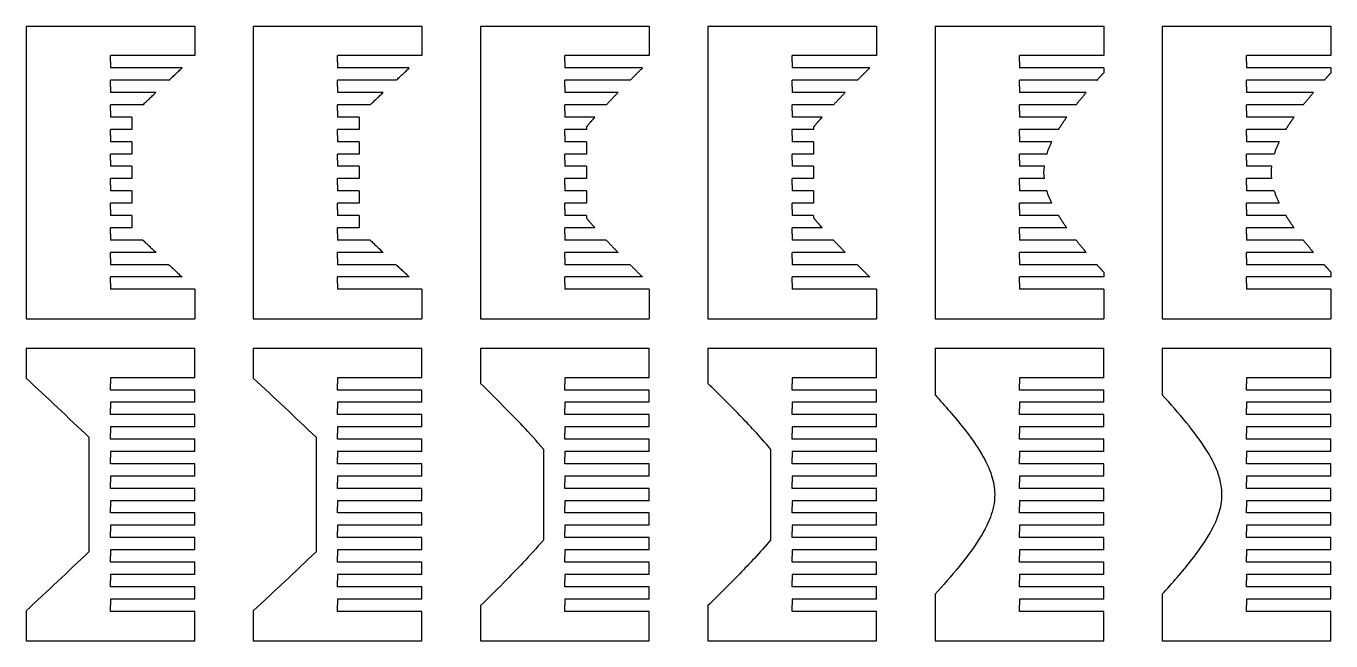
# Model space of a CAD drawing. Header units: millimetres. Extents: x -25 to 565, y 0 to 235.
# Drawn here: x -14.4 to 208.4, y 0 to 105 of the extents above; entities that cross this region are included whole.
import ezdxf

# ---------------------------------------------------------------- set-up
doc = ezdxf.new("R2010")
doc.units = ezdxf.units.MM
doc.layers.add('x_lower_sheets', color=7, linetype='CONTINUOUS')
doc.layers.add('y_lower_sheets', color=7, linetype='CONTINUOUS')

msp = doc.modelspace()

# ---------------------------------------------------------------- linework, layer by layer
at = {"layer": 'x_lower_sheets'}
for points, degree in [([(-14.4, 50), (-14.4, 44.89)], 1), ([(-14.4, 50), (14.4, 50)], 1), ([(14.4, 44.95), (14.4, 50)], 1), ([(24.4, 50), (24.4, 44.89)], 1), ([(24.4, 50), (53.2, 50)], 1), ([(53.2, 44.95), (53.2, 50)], 1), ([(63.2, 50), (63.2, 43.98)], 1), ([(63.2, 50), (92, 50)], 1), ([(92, 44.95), (92, 50)], 1), ([(102, 50), (102, 43.98)], 1), ([(102, 50), (130.8, 50)], 1), ([(130.8, 44.95), (130.8, 50)], 1), ([(140.8, 50), (140.8, 42.02)], 1), ([(140.8, 50), (169.6, 50)], 1), ([(169.6, 44.95), (169.6, 50)], 1), ([(179.6, 50), (179.6, 42.02)], 1), ([(179.6, 50), (208.4, 50)], 1), ([(208.4, 44.95), (208.4, 50)], 1), ([(-3.67, 34.78), (-7.24, 38.17), (-10.82, 41.53), (-14.4, 44.89)], 3), ([(14.4, 44.95), (0, 44.95)], 1), ([(0, 44.95), (0, 43.9)], 1), ([(35.13, 34.78), (31.56, 38.17), (27.98, 41.53), (24.4, 44.89)], 3), ([(53.2, 44.95), (38.8, 44.95)], 1), ([(38.8, 44.95), (38.8, 43.9)], 1), ([(92, 44.95), (77.6, 44.95)], 1), ([(77.6, 44.95), (77.6, 43.9)], 1), ([(130.8, 44.95), (116.4, 44.95)], 1), ([(116.4, 44.95), (116.4, 43.9)], 1), ([(169.6, 44.95), (155.2, 44.95)], 1), ([(155.2, 44.95), (155.2, 43.9)], 1), ([(208.4, 44.95), (194, 44.95)], 1), ([(194, 44.95), (194, 43.9)], 1), ([(0, 42.85), (0, 43.9)], 1), ([(14.4, 42.85), (0, 42.85)], 1), ([(14.4, 40.75), (14.4, 42.85)], 1), ([(38.8, 42.85), (38.8, 43.9)], 1), ([(53.2, 42.85), (38.8, 42.85)], 1), ([(53.2, 40.75), (53.2, 42.85)], 1), ([(77.6, 42.85), (77.6, 43.9)], 1), ([(92, 42.85), (77.6, 42.85)], 1), ([(92, 40.75), (92, 42.85)], 1), ([(116.4, 42.85), (116.4, 43.9)], 1), ([(130.8, 42.85), (116.4, 42.85)], 1), ([(130.8, 40.75), (130.8, 42.85)], 1), ([(155.2, 42.85), (155.2, 43.9)], 1), ([(169.6, 42.85), (155.2, 42.85)], 1), ([(169.6, 40.75), (169.6, 42.85)], 1), ([(194, 42.85), (194, 43.9)], 1), ([(208.4, 42.85), (194, 42.85)], 1), ([(208.4, 40.75), (208.4, 42.85)], 1), ([(14.4, 40.75), (0, 40.75)], 1), ([(0, 40.75), (0, 39.7)], 1), ([(53.2, 40.75), (38.8, 40.75)], 1), ([(38.8, 40.75), (38.8, 39.7)], 1), ([(92, 40.75), (77.6, 40.75)], 1), ([(77.6, 40.75), (77.6, 39.7)], 1), ([(130.8, 40.75), (116.4, 40.75)], 1), ([(116.4, 40.75), (116.4, 39.7)], 1), ([(169.6, 40.75), (155.2, 40.75)], 1), ([(155.2, 40.75), (155.2, 39.7)], 1), ([(208.4, 40.75), (194, 40.75)], 1), ([(194, 40.75), (194, 39.7)], 1), ([(0, 38.65), (0, 39.7)], 1), ([(14.4, 38.65), (0, 38.65)], 1), ([(14.4, 36.55), (14.4, 38.65)], 1), ([(38.8, 38.65), (38.8, 39.7)], 1), ([(53.2, 38.65), (38.8, 38.65)], 1), ([(53.2, 36.55), (53.2, 38.65)], 1), ([(77.6, 38.65), (77.6, 39.7)], 1), ([(92, 38.65), (77.6, 38.65)], 1), ([(92, 36.55), (92, 38.65)], 1), ([(116.4, 38.65), (116.4, 39.7)], 1), ([(130.8, 38.65), (116.4, 38.65)], 1), ([(130.8, 36.55), (130.8, 38.65)], 1), ([(155.2, 38.65), (155.2, 39.7)], 1), ([(169.6, 38.65), (155.2, 38.65)], 1), ([(169.6, 36.55), (169.6, 38.65)], 1), ([(194, 38.65), (194, 39.7)], 1), ([(208.4, 38.65), (194, 38.65)], 1), ([(208.4, 36.55), (208.4, 38.65)], 1), ([(14.4, 36.55), (0, 36.55)], 1), ([(0, 36.55), (0, 35.5)], 1), ([(53.2, 36.55), (38.8, 36.55)], 1), ([(38.8, 36.55), (38.8, 35.5)], 1), ([(92, 36.55), (77.6, 36.55)], 1), ([(77.6, 36.55), (77.6, 35.5)], 1), ([(130.8, 36.55), (116.4, 36.55)], 1), ([(116.4, 36.55), (116.4, 35.5)], 1), ([(169.6, 36.55), (155.2, 36.55)], 1), ([(155.2, 36.55), (155.2, 35.5)], 1), ([(208.4, 36.55), (194, 36.55)], 1), ([(194, 36.55), (194, 35.5)], 1), ([(-3.67, 34.78), (-3.67, 15.22)], 1), ([(0, 34.45), (0, 35.5)], 1), ([(14.4, 34.45), (0, 34.45)], 1), ([(14.4, 32.35), (14.4, 34.45)], 1), ([(35.13, 34.78), (35.13, 15.22)], 1), ([(38.8, 34.45), (38.8, 35.5)], 1), ([(53.2, 34.45), (38.8, 34.45)], 1), ([(53.2, 32.35), (53.2, 34.45)], 1), ([(77.6, 34.45), (77.6, 35.5)], 1), ([(92, 34.45), (77.6, 34.45)], 1), ([(92, 32.35), (92, 34.45)], 1), ([(116.4, 34.45), (116.4, 35.5)], 1), ([(130.8, 34.45), (116.4, 34.45)], 1), ([(130.8, 32.35), (130.8, 34.45)], 1), ([(155.2, 34.45), (155.2, 35.5)], 1), ([(169.6, 34.45), (155.2, 34.45)], 1), ([(169.6, 32.35), (169.6, 34.45)], 1), ([(194, 34.45), (194, 35.5)], 1), ([(208.4, 34.45), (194, 34.45)], 1), ([(208.4, 32.35), (208.4, 34.45)], 1), ([(14.4, 32.35), (0, 32.35)], 1), ([(0, 32.35), (0, 31.3)], 1), ([(0, 30.25), (0, 31.3)], 1), ([(53.2, 32.35), (38.8, 32.35)], 1), ([(38.8, 32.35), (38.8, 31.3)], 1), ([(38.8, 30.25), (38.8, 31.3)], 1), ([(73.93, 32.77), (73.93, 17.23)], 1), ([(92, 32.35), (77.6, 32.35)], 1), ([(77.6, 32.35), (77.6, 31.3)], 1), ([(77.6, 30.25), (77.6, 31.3)], 1), ([(112.73, 32.77), (112.73, 17.23)], 1), ([(130.8, 32.35), (116.4, 32.35)], 1), ([(116.4, 32.35), (116.4, 31.3)], 1), ([(116.4, 30.25), (116.4, 31.3)], 1), ([(169.6, 32.35), (155.2, 32.35)], 1), ([(155.2, 32.35), (155.2, 31.3)], 1), ([(155.2, 30.25), (155.2, 31.3)], 1), ([(208.4, 32.35), (194, 32.35)], 1), ([(194, 32.35), (194, 31.3)], 1), ([(194, 30.25), (194, 31.3)], 1), ([(14.4, 30.25), (0, 30.25)], 1), ([(14.4, 28.15), (14.4, 30.25)], 1), ([(53.2, 30.25), (38.8, 30.25)], 1), ([(53.2, 28.15), (53.2, 30.25)], 1), ([(92, 30.25), (77.6, 30.25)], 1), ([(92, 28.15), (92, 30.25)], 1), ([(130.8, 30.25), (116.4, 30.25)], 1), ([(130.8, 28.15), (130.8, 30.25)], 1), ([(169.6, 30.25), (155.2, 30.25)], 1), ([(169.6, 28.15), (169.6, 30.25)], 1), ([(208.4, 30.25), (194, 30.25)], 1), ([(208.4, 28.15), (208.4, 30.25)], 1), ([(14.4, 28.15), (0, 28.15)], 1), ([(0, 28.15), (0, 27.1)], 1), ([(0, 26.05), (0, 27.1)], 1), ([(53.2, 28.15), (38.8, 28.15)], 1), ([(38.8, 28.15), (38.8, 27.1)], 1), ([(38.8, 26.05), (38.8, 27.1)], 1), ([(92, 28.15), (77.6, 28.15)], 1), ([(77.6, 28.15), (77.6, 27.1)], 1), ([(77.6, 26.05), (77.6, 27.1)], 1), ([(130.8, 28.15), (116.4, 28.15)], 1), ([(116.4, 28.15), (116.4, 27.1)], 1), ([(116.4, 26.05), (116.4, 27.1)], 1), ([(169.6, 28.15), (155.2, 28.15)], 1), ([(155.2, 28.15), (155.2, 27.1)], 1), ([(155.2, 26.05), (155.2, 27.1)], 1), ([(208.4, 28.15), (194, 28.15)], 1), ([(194, 28.15), (194, 27.1)], 1), ([(194, 26.05), (194, 27.1)], 1), ([(14.4, 26.05), (0, 26.05)], 1), ([(14.4, 23.95), (14.4, 26.05)], 1), ([(53.2, 26.05), (38.8, 26.05)], 1), ([(53.2, 23.95), (53.2, 26.05)], 1), ([(92, 26.05), (77.6, 26.05)], 1), ([(92, 23.95), (92, 26.05)], 1), ([(130.8, 26.05), (116.4, 26.05)], 1), ([(130.8, 23.95), (130.8, 26.05)], 1), ([(169.6, 26.05), (155.2, 26.05)], 1), ([(169.6, 23.95), (169.6, 26.05)], 1), ([(208.4, 26.05), (194, 26.05)], 1), ([(208.4, 23.95), (208.4, 26.05)], 1), ([(14.4, 23.95), (0, 23.95)], 1), ([(0, 23.95), (0, 22.9)], 1), ([(0, 21.85), (0, 22.9)], 1), ([(53.2, 23.95), (38.8, 23.95)], 1), ([(38.8, 23.95), (38.8, 22.9)], 1), ([(38.8, 21.85), (38.8, 22.9)], 1), ([(92, 23.95), (77.6, 23.95)], 1), ([(77.6, 23.95), (77.6, 22.9)], 1), ([(77.6, 21.85), (77.6, 22.9)], 1), ([(130.8, 23.95), (116.4, 23.95)], 1), ([(116.4, 23.95), (116.4, 22.9)], 1), ([(116.4, 21.85), (116.4, 22.9)], 1), ([(169.6, 23.95), (155.2, 23.95)], 1), ([(155.2, 23.95), (155.2, 22.9)], 1), ([(155.2, 21.85), (155.2, 22.9)], 1), ([(208.4, 23.95), (194, 23.95)], 1), ([(194, 23.95), (194, 22.9)], 1), ([(194, 21.85), (194, 22.9)], 1), ([(14.4, 21.85), (0, 21.85)], 1), ([(14.4, 19.75), (14.4, 21.85)], 1), ([(53.2, 21.85), (38.8, 21.85)], 1), ([(53.2, 19.75), (53.2, 21.85)], 1), ([(92, 21.85), (77.6, 21.85)], 1), ([(92, 19.75), (92, 21.85)], 1), ([(130.8, 21.85), (116.4, 21.85)], 1), ([(130.8, 19.75), (130.8, 21.85)], 1), ([(169.6, 21.85), (155.2, 21.85)], 1), ([(169.6, 19.75), (169.6, 21.85)], 1), ([(208.4, 21.85), (194, 21.85)], 1), ([(208.4, 19.75), (208.4, 21.85)], 1), ([(14.4, 19.75), (0, 19.75)], 1), ([(0, 19.75), (0, 18.7)], 1), ([(0, 17.65), (0, 18.7)], 1), ([(53.2, 19.75), (38.8, 19.75)], 1), ([(38.8, 19.75), (38.8, 18.7)], 1), ([(38.8, 17.65), (38.8, 18.7)], 1), ([(92, 19.75), (77.6, 19.75)], 1), ([(77.6, 19.75), (77.6, 18.7)], 1), ([(77.6, 17.65), (77.6, 18.7)], 1), ([(130.8, 19.75), (116.4, 19.75)], 1), ([(116.4, 19.75), (116.4, 18.7)], 1), ([(116.4, 17.65), (116.4, 18.7)], 1), ([(169.6, 19.75), (155.2, 19.75)], 1), ([(155.2, 19.75), (155.2, 18.7)], 1), ([(155.2, 17.65), (155.2, 18.7)], 1), ([(208.4, 19.75), (194, 19.75)], 1), ([(194, 19.75), (194, 18.7)], 1), ([(194, 17.65), (194, 18.7)], 1), ([(14.4, 17.65), (0, 17.65)], 1), ([(14.4, 15.55), (14.4, 17.65)], 1), ([(53.2, 17.65), (38.8, 17.65)], 1), ([(53.2, 15.55), (53.2, 17.65)], 1), ([(92, 17.65), (77.6, 17.65)], 1), ([(92, 15.55), (92, 17.65)], 1), ([(130.8, 17.65), (116.4, 17.65)], 1), ([(130.8, 15.55), (130.8, 17.65)], 1), ([(169.6, 17.65), (155.2, 17.65)], 1), ([(169.6, 15.55), (169.6, 17.65)], 1), ([(208.4, 17.65), (194, 17.65)], 1), ([(208.4, 15.55), (208.4, 17.65)], 1), ([(-3.67, 15.22), (-7.24, 11.83), (-10.82, 8.47), (-14.4, 5.11)], 3), ([(14.4, 15.55), (0, 15.55)], 1), ([(0, 15.55), (0, 14.5)], 1), ([(0, 13.45), (0, 14.5)], 1), ([(14.4, 13.45), (0, 13.45)], 1), ([(14.4, 11.35), (14.4, 13.45)], 1), ([(35.13, 15.22), (31.56, 11.83), (27.98, 8.47), (24.4, 5.11)], 3), ([(53.2, 15.55), (38.8, 15.55)], 1), ([(38.8, 15.55), (38.8, 14.5)], 1), ([(38.8, 13.45), (38.8, 14.5)], 1), ([(53.2, 13.45), (38.8, 13.45)], 1), ([(53.2, 11.35), (53.2, 13.45)], 1), ([(92, 15.55), (77.6, 15.55)], 1), ([(77.6, 15.55), (77.6, 14.5)], 1), ([(77.6, 13.45), (77.6, 14.5)], 1), ([(92, 13.45), (77.6, 13.45)], 1), ([(92, 11.35), (92, 13.45)], 1), ([(130.8, 15.55), (116.4, 15.55)], 1), ([(116.4, 15.55), (116.4, 14.5)], 1), ([(116.4, 13.45), (116.4, 14.5)], 1), ([(130.8, 13.45), (116.4, 13.45)], 1), ([(130.8, 11.35), (130.8, 13.45)], 1), ([(169.6, 15.55), (155.2, 15.55)], 1), ([(155.2, 15.55), (155.2, 14.5)], 1), ([(155.2, 13.45), (155.2, 14.5)], 1), ([(169.6, 13.45), (155.2, 13.45)], 1), ([(169.6, 11.35), (169.6, 13.45)], 1), ([(208.4, 15.55), (194, 15.55)], 1), ([(194, 15.55), (194, 14.5)], 1), ([(194, 13.45), (194, 14.5)], 1), ([(208.4, 13.45), (194, 13.45)], 1), ([(208.4, 11.35), (208.4, 13.45)], 1), ([(14.4, 11.35), (0, 11.35)], 1), ([(0, 11.35), (0, 10.3)], 1), ([(53.2, 11.35), (38.8, 11.35)], 1), ([(38.8, 11.35), (38.8, 10.3)], 1), ([(92, 11.35), (77.6, 11.35)], 1), ([(77.6, 11.35), (77.6, 10.3)], 1), ([(130.8, 11.35), (116.4, 11.35)], 1), ([(116.4, 11.35), (116.4, 10.3)], 1), ([(169.6, 11.35), (155.2, 11.35)], 1), ([(155.2, 11.35), (155.2, 10.3)], 1), ([(208.4, 11.35), (194, 11.35)], 1), ([(194, 11.35), (194, 10.3)], 1), ([(0, 9.25), (0, 10.3)], 1), ([(14.4, 9.25), (0, 9.25)], 1), ([(14.4, 7.15), (14.4, 9.25)], 1), ([(38.8, 9.25), (38.8, 10.3)], 1), ([(53.2, 9.25), (38.8, 9.25)], 1), ([(53.2, 7.15), (53.2, 9.25)], 1), ([(77.6, 9.25), (77.6, 10.3)], 1), ([(92, 9.25), (77.6, 9.25)], 1), ([(92, 7.15), (92, 9.25)], 1), ([(116.4, 9.25), (116.4, 10.3)], 1), ([(130.8, 9.25), (116.4, 9.25)], 1), ([(130.8, 7.15), (130.8, 9.25)], 1), ([(155.2, 9.25), (155.2, 10.3)], 1), ([(169.6, 9.25), (155.2, 9.25)], 1), ([(169.6, 7.15), (169.6, 9.25)], 1), ([(194, 9.25), (194, 10.3)], 1), ([(208.4, 9.25), (194, 9.25)], 1), ([(208.4, 7.15), (208.4, 9.25)], 1), ([(14.4, 7.15), (0, 7.15)], 1), ([(0, 7.15), (0, 6.1)], 1), ([(53.2, 7.15), (38.8, 7.15)], 1), ([(38.8, 7.15), (38.8, 6.1)], 1), ([(92, 7.15), (77.6, 7.15)], 1), ([(77.6, 7.15), (77.6, 6.1)], 1), ([(130.8, 7.15), (116.4, 7.15)], 1), ([(116.4, 7.15), (116.4, 6.1)], 1), ([(140.8, 7.98), (140.8, 0)], 1), ([(169.6, 7.15), (155.2, 7.15)], 1), ([(155.2, 7.15), (155.2, 6.1)], 1), ([(179.6, 7.98), (179.6, 0)], 1), ([(208.4, 7.15), (194, 7.15)], 1), ([(194, 7.15), (194, 6.1)], 1), ([(-14.4, 5.11), (-14.4, 0)], 1), ([(0, 5.05), (0, 6.1)], 1), ([(14.4, 5.05), (0, 5.05)], 1), ([(14.4, 0), (14.4, 5.05)], 1), ([(24.4, 5.11), (24.4, 0)], 1), ([(38.8, 5.05), (38.8, 6.1)], 1), ([(53.2, 5.05), (38.8, 5.05)], 1), ([(53.2, 0), (53.2, 5.05)], 1), ([(63.2, 6.02), (63.2, 0)], 1), ([(77.6, 5.05), (77.6, 6.1)], 1), ([(92, 5.05), (77.6, 5.05)], 1), ([(92, 0), (92, 5.05)], 1), ([(102, 6.02), (102, 0)], 1), ([(116.4, 5.05), (116.4, 6.1)], 1), ([(130.8, 5.05), (116.4, 5.05)], 1), ([(130.8, 0), (130.8, 5.05)], 1), ([(155.2, 5.05), (155.2, 6.1)], 1), ([(169.6, 5.05), (155.2, 5.05)], 1), ([(169.6, 0), (169.6, 5.05)], 1), ([(194, 5.05), (194, 6.1)], 1), ([(208.4, 5.05), (194, 5.05)], 1), ([(208.4, 0), (208.4, 5.05)], 1), ([(-14.4, 0), (14.4, 0)], 1), ([(24.4, 0), (53.2, 0)], 1), ([(63.2, 0), (92, 0)], 1), ([(102, 0), (130.8, 0)], 1), ([(140.8, 0), (169.6, 0)], 1), ([(179.6, 0), (208.4, 0)], 1)]:
    msp.add_open_spline(points, degree=degree, dxfattribs=at)
for points, knots in [([(73.93, 32.77), (72.78, 34.14), (71.6, 35.43), (70.41, 36.69), (69.51, 37.64), (68.61, 38.57), (67.7, 39.49), (66.21, 41.01), (64.71, 42.5), (63.2, 43.98)], [0, 0, 0, 0, 0.334197, 0.334197, 0.334197, 0.585446, 0.585446, 0.585446, 1, 1, 1, 1]), ([(112.73, 32.77), (111.82, 33.85), (110.89, 34.89), (109.95, 35.9), (109.12, 36.79), (108.29, 37.66), (107.45, 38.52), (105.64, 40.38), (103.83, 42.19), (102, 43.98)], [0, 0, 0, 0, 0.264838, 0.264838, 0.264838, 0.498043, 0.498043, 0.498043, 1, 1, 1, 1]), ([(140.8, 42.02), (142.49, 40.16), (144.17, 38.25), (145.79, 36.2), (146.84, 34.84), (147.88, 33.43), (148.81, 31.84), (149.45, 30.75), (150.05, 29.57), (150.47, 28.21), (150.79, 27.22), (150.99, 26.12), (150.99, 25)], [0, 0, 0, 0, 0.410661, 0.410661, 0.410661, 0.680197, 0.680197, 0.680197, 0.864949, 0.864949, 0.864949, 1, 1, 1, 1]), ([(179.6, 7.98), (181.3, 9.84), (182.98, 11.75), (184.6, 13.82), (185.65, 15.17), (186.69, 16.59), (187.62, 18.18), (188.25, 19.27), (188.85, 20.44), (189.27, 21.79), (189.59, 22.79), (189.8, 23.9), (189.79, 25.04), (189.79, 25.54), (189.75, 26.03), (189.67, 26.51), (189.55, 27.33), (189.33, 28.09), (189.07, 28.81), (188.54, 30.24), (187.85, 31.49), (187.12, 32.65), (186.06, 34.32), (184.91, 35.81), (183.74, 37.26), (182.39, 38.91), (181, 40.49), (179.6, 42.02)], [0, 0, 0, 0, 0.205825, 0.205825, 0.205825, 0.340684, 0.340684, 0.340684, 0.432536, 0.432536, 0.432536, 0.500757, 0.500757, 0.500757, 0.530715, 0.530715, 0.530715, 0.58125, 0.58125, 0.58125, 0.683096, 0.683096, 0.683096, 0.830295, 0.830295, 0.830295, 1, 1, 1, 1]), ([(150.99, 25), (150.99, 24.32), (150.92, 23.64), (150.79, 22.99), (150.66, 22.35), (150.47, 21.73), (150.26, 21.15), (149.72, 19.72), (149.02, 18.47), (148.29, 17.31), (147.23, 15.64), (146.08, 14.14), (144.91, 12.7), (143.56, 11.06), (142.19, 9.5), (140.8, 7.98)], [0, 0, 0, 0, 0.082231, 0.082231, 0.082231, 0.164463, 0.164463, 0.164463, 0.368632, 0.368632, 0.368632, 0.663658, 0.663658, 0.663658, 1, 1, 1, 1]), ([(73.93, 17.23), (72.78, 15.86), (71.6, 14.57), (70.41, 13.31), (69.51, 12.36), (68.61, 11.43), (67.7, 10.51), (66.21, 8.99), (64.71, 7.5), (63.2, 6.02)], [0, 0, 0, 0, 0.334197, 0.334197, 0.334197, 0.585446, 0.585446, 0.585446, 1, 1, 1, 1]), ([(112.73, 17.23), (111.82, 16.15), (110.89, 15.11), (109.95, 14.1), (109.12, 13.21), (108.29, 12.34), (107.45, 11.48), (105.64, 9.62), (103.83, 7.81), (102, 6.02)], [0, 0, 0, 0, 0.264838, 0.264838, 0.264838, 0.498043, 0.498043, 0.498043, 1, 1, 1, 1])]:
    msp.add_open_spline(points, degree=3, knots=knots, dxfattribs=at)
at = {"layer": 'y_lower_sheets'}
for points, degree in [([(-14.4, 105), (14.4, 105)], 1), ([(-14.4, 105), (-14.4, 55)], 1), ([(14.4, 105), (14.4, 99.95)], 1), ([(24.4, 105), (53.2, 105)], 1), ([(24.4, 105), (24.4, 55)], 1), ([(53.2, 105), (53.2, 99.95)], 1), ([(63.2, 105), (92, 105)], 1), ([(63.2, 105), (63.2, 55)], 1), ([(92, 105), (92, 99.95)], 1), ([(102, 105), (130.8, 105)], 1), ([(102, 105), (102, 55)], 1), ([(130.8, 105), (130.8, 99.95)], 1), ([(140.8, 105), (169.6, 105)], 1), ([(140.8, 105), (140.8, 55)], 1), ([(169.6, 105), (169.6, 99.95)], 1), ([(179.6, 105), (208.4, 105)], 1), ([(179.6, 105), (179.6, 55)], 1), ([(208.4, 105), (208.4, 99.95)], 1), ([(14.4, 99.95), (0, 99.95)], 1), ([(0, 98.9), (0, 99.95)], 1), ([(0, 98.9), (0, 97.85)], 1), ([(53.2, 99.95), (38.8, 99.95)], 1), ([(38.8, 98.9), (38.8, 99.95)], 1), ([(38.8, 98.9), (38.8, 97.85)], 1), ([(92, 99.95), (77.6, 99.95)], 1), ([(77.6, 98.9), (77.6, 99.95)], 1), ([(77.6, 98.9), (77.6, 97.85)], 1), ([(130.8, 99.95), (116.4, 99.95)], 1), ([(116.4, 98.9), (116.4, 99.95)], 1), ([(116.4, 98.9), (116.4, 97.85)], 1), ([(169.6, 99.95), (155.2, 99.95)], 1), ([(155.2, 98.9), (155.2, 99.95)], 1), ([(155.2, 98.9), (155.2, 97.85)], 1), ([(208.4, 99.95), (194, 99.95)], 1), ([(194, 98.9), (194, 99.95)], 1), ([(194, 98.9), (194, 97.85)], 1), ([(12.23, 97.85), (0, 97.85)], 1), ([(9.99, 95.75), (12.23, 97.85)], 1), ([(51.03, 97.85), (38.8, 97.85)], 1), ([(48.79, 95.75), (51.03, 97.85)], 1), ([(90.85, 97.85), (77.6, 97.85)], 1), ([(88.74, 95.75), (89.8, 96.81), (90.85, 97.85)], 2), ([(129.65, 97.85), (116.4, 97.85)], 1), ([(127.54, 95.75), (128.6, 96.81), (129.65, 97.85)], 2), ([(169.6, 97.85), (155.2, 97.85)], 1), ([(168.45, 95.75), (169.02, 96.39), (169.6, 97.02)], 2), ([(169.6, 97.85), (169.6, 97.02)], 1), ([(208.4, 97.85), (194, 97.85)], 1), ([(208.4, 97.02), (207.82, 96.39), (207.25, 95.75)], 2), ([(208.4, 97.85), (208.4, 97.02)], 1), ([(9.99, 95.75), (0, 95.75)], 1), ([(0, 94.7), (0, 95.75)], 1), ([(0, 94.7), (0, 93.65)], 1), ([(7.76, 93.65), (0, 93.65)], 1), ([(5.54, 91.55), (7.76, 93.65)], 1), ([(48.79, 95.75), (38.8, 95.75)], 1), ([(38.8, 94.7), (38.8, 95.75)], 1), ([(38.8, 94.7), (38.8, 93.65)], 1), ([(46.56, 93.65), (38.8, 93.65)], 1), ([(44.34, 91.55), (46.56, 93.65)], 1), ([(88.74, 95.75), (77.6, 95.75)], 1), ([(77.6, 94.7), (77.6, 95.75)], 1), ([(77.6, 94.7), (77.6, 93.65)], 1), ([(86.67, 93.65), (77.6, 93.65)], 1), ([(84.66, 91.55), (85.66, 92.61), (86.67, 93.65)], 2), ([(127.54, 95.75), (116.4, 95.75)], 1), ([(116.4, 94.7), (116.4, 95.75)], 1), ([(116.4, 94.7), (116.4, 93.65)], 1), ([(125.47, 93.65), (116.4, 93.65)], 1), ([(123.46, 91.55), (124.46, 92.61), (125.47, 93.65)], 2), ([(168.45, 95.75), (155.2, 95.75)], 1), ([(155.2, 94.7), (155.2, 95.75)], 1), ([(155.2, 94.7), (155.2, 93.65)], 1), ([(166.62, 93.65), (155.2, 93.65)], 1), ([(164.89, 91.55), (165.75, 92.62), (166.62, 93.65)], 2), ([(207.25, 95.75), (194, 95.75)], 1), ([(194, 94.7), (194, 95.75)], 1), ([(194, 94.7), (194, 93.65)], 1), ([(205.42, 93.65), (194, 93.65)], 1), ([(205.42, 93.65), (204.55, 92.62), (203.69, 91.55)], 2), ([(5.54, 91.55), (0, 91.55)], 1), ([(0, 90.5), (0, 91.55)], 1), ([(44.34, 91.55), (38.8, 91.55)], 1), ([(38.8, 90.5), (38.8, 91.55)], 1), ([(84.66, 91.55), (77.6, 91.55)], 1), ([(77.6, 90.5), (77.6, 91.55)], 1), ([(123.46, 91.55), (116.4, 91.55)], 1), ([(116.4, 90.5), (116.4, 91.55)], 1), ([(164.89, 91.55), (155.2, 91.55)], 1), ([(155.2, 90.5), (155.2, 91.55)], 1), ([(203.69, 91.55), (194, 91.55)], 1), ([(194, 90.5), (194, 91.55)], 1), ([(0, 90.5), (0, 89.45)], 1), ([(3.67, 89.45), (0, 89.45)], 1), ([(3.67, 89.45), (3.67, 87.35)], 1), ([(38.8, 90.5), (38.8, 89.45)], 1), ([(42.47, 89.45), (38.8, 89.45)], 1), ([(42.47, 89.45), (42.47, 87.35)], 1), ([(77.6, 90.5), (77.6, 89.45)], 1), ([(82.73, 89.45), (77.6, 89.45)], 1), ([(81.27, 87.77), (81.99, 88.63), (82.73, 89.45)], 2), ([(116.4, 90.5), (116.4, 89.45)], 1), ([(121.53, 89.45), (116.4, 89.45)], 1), ([(120.07, 87.77), (120.79, 88.63), (121.53, 89.45)], 2), ([(155.2, 90.5), (155.2, 89.45)], 1), ([(163.3, 89.45), (155.2, 89.45)], 1), ([(161.9, 87.35), (162.57, 88.44), (163.3, 89.45)], 2), ([(194, 90.5), (194, 89.45)], 1), ([(202.1, 89.45), (194, 89.45)], 1), ([(202.1, 89.45), (201.37, 88.44), (200.7, 87.35)], 2), ([(3.67, 87.35), (0, 87.35)], 1), ([(0, 86.3), (0, 87.35)], 1), ([(42.47, 87.35), (38.8, 87.35)], 1), ([(38.8, 86.3), (38.8, 87.35)], 1), ([(81.27, 87.35), (77.6, 87.35)], 1), ([(77.6, 86.3), (77.6, 87.35)], 1), ([(81.27, 87.77), (81.27, 87.35)], 1), ([(120.07, 87.35), (116.4, 87.35)], 1), ([(116.4, 86.3), (116.4, 87.35)], 1), ([(120.07, 87.77), (120.07, 87.35)], 1), ([(161.9, 87.35), (155.2, 87.35)], 1), ([(155.2, 86.3), (155.2, 87.35)], 1), ([(200.7, 87.35), (194, 87.35)], 1), ([(194, 86.3), (194, 87.35)], 1), ([(0, 86.3), (0, 85.25)], 1), ([(3.67, 85.25), (0, 85.25)], 1), ([(3.67, 85.25), (3.67, 83.15)], 1), ([(38.8, 86.3), (38.8, 85.25)], 1), ([(42.47, 85.25), (38.8, 85.25)], 1), ([(42.47, 85.25), (42.47, 83.15)], 1), ([(77.6, 86.3), (77.6, 85.25)], 1), ([(81.27, 85.25), (77.6, 85.25)], 1), ([(81.27, 85.25), (81.27, 83.15)], 1), ([(116.4, 86.3), (116.4, 85.25)], 1), ([(120.07, 85.25), (116.4, 85.25)], 1), ([(120.07, 85.25), (120.07, 83.15)], 1), ([(155.2, 86.3), (155.2, 85.25)], 1), ([(160.74, 85.25), (155.2, 85.25)], 1), ([(159.91, 83.15), (160.14, 83.9), (160.43, 84.59), (160.74, 85.25)], 3), ([(194, 86.3), (194, 85.25)], 1), ([(199.54, 85.25), (194, 85.25)], 1), ([(199.54, 85.25), (199.23, 84.59), (198.94, 83.9), (198.71, 83.15)], 3), ([(3.67, 83.15), (0, 83.15)], 1), ([(0, 82.1), (0, 83.15)], 1), ([(42.47, 83.15), (38.8, 83.15)], 1), ([(38.8, 82.1), (38.8, 83.15)], 1), ([(81.27, 83.15), (77.6, 83.15)], 1), ([(77.6, 82.1), (77.6, 83.15)], 1), ([(120.07, 83.15), (116.4, 83.15)], 1), ([(116.4, 82.1), (116.4, 83.15)], 1), ([(159.91, 83.15), (155.2, 83.15)], 1), ([(155.2, 82.1), (155.2, 83.15)], 1), ([(198.71, 83.15), (194, 83.15)], 1), ([(194, 82.1), (194, 83.15)], 1), ([(0, 82.1), (0, 81.05)], 1), ([(3.67, 81.05), (0, 81.05)], 1), ([(3.67, 81.05), (3.67, 78.95)], 1), ([(38.8, 82.1), (38.8, 81.05)], 1), ([(42.47, 81.05), (38.8, 81.05)], 1), ([(42.47, 81.05), (42.47, 78.95)], 1), ([(77.6, 82.1), (77.6, 81.05)], 1), ([(81.27, 81.05), (77.6, 81.05)], 1), ([(81.27, 81.05), (81.27, 78.95)], 1), ([(116.4, 82.1), (116.4, 81.05)], 1), ([(120.07, 81.05), (116.4, 81.05)], 1), ([(120.07, 81.05), (120.07, 78.95)], 1), ([(155.2, 82.1), (155.2, 81.05)], 1), ([(159.47, 81.05), (155.2, 81.05)], 1), ([(159.47, 78.95), (159.39, 79.64), (159.39, 80.36), (159.47, 81.05)], 3), ([(194, 82.1), (194, 81.05)], 1), ([(198.27, 81.05), (194, 81.05)], 1), ([(198.27, 81.05), (198.19, 80.36), (198.19, 79.64), (198.27, 78.95)], 3), ([(3.67, 78.95), (0, 78.95)], 1), ([(0, 77.9), (0, 78.95)], 1), ([(42.47, 78.95), (38.8, 78.95)], 1), ([(38.8, 77.9), (38.8, 78.95)], 1), ([(81.27, 78.95), (77.6, 78.95)], 1), ([(77.6, 77.9), (77.6, 78.95)], 1), ([(120.07, 78.95), (116.4, 78.95)], 1), ([(116.4, 77.9), (116.4, 78.95)], 1), ([(159.47, 78.95), (155.2, 78.95)], 1), ([(155.2, 77.9), (155.2, 78.95)], 1), ([(198.27, 78.95), (194, 78.95)], 1), ([(194, 77.9), (194, 78.95)], 1), ([(0, 77.9), (0, 76.85)], 1), ([(3.67, 76.85), (0, 76.85)], 1), ([(3.67, 76.85), (3.67, 74.75)], 1), ([(38.8, 77.9), (38.8, 76.85)], 1), ([(42.47, 76.85), (38.8, 76.85)], 1), ([(42.47, 76.85), (42.47, 74.75)], 1), ([(77.6, 77.9), (77.6, 76.85)], 1), ([(81.27, 76.85), (77.6, 76.85)], 1), ([(81.27, 76.85), (81.27, 74.75)], 1), ([(116.4, 77.9), (116.4, 76.85)], 1), ([(120.07, 76.85), (116.4, 76.85)], 1), ([(120.07, 76.85), (120.07, 74.75)], 1), ([(155.2, 77.9), (155.2, 76.85)], 1), ([(159.91, 76.85), (155.2, 76.85)], 1), ([(160.74, 74.75), (160.43, 75.41), (160.14, 76.1), (159.91, 76.85)], 3), ([(194, 77.9), (194, 76.85)], 1), ([(198.71, 76.85), (194, 76.85)], 1), ([(198.71, 76.85), (198.94, 76.1), (199.23, 75.41), (199.54, 74.75)], 3), ([(3.67, 74.75), (0, 74.75)], 1), ([(0, 73.7), (0, 74.75)], 1), ([(0, 73.7), (0, 72.65)], 1), ([(42.47, 74.75), (38.8, 74.75)], 1), ([(38.8, 73.7), (38.8, 74.75)], 1), ([(38.8, 73.7), (38.8, 72.65)], 1), ([(81.27, 74.75), (77.6, 74.75)], 1), ([(77.6, 73.7), (77.6, 74.75)], 1), ([(77.6, 73.7), (77.6, 72.65)], 1), ([(120.07, 74.75), (116.4, 74.75)], 1), ([(116.4, 73.7), (116.4, 74.75)], 1), ([(116.4, 73.7), (116.4, 72.65)], 1), ([(160.74, 74.75), (155.2, 74.75)], 1), ([(155.2, 73.7), (155.2, 74.75)], 1), ([(155.2, 73.7), (155.2, 72.65)], 1), ([(199.54, 74.75), (194, 74.75)], 1), ([(194, 73.7), (194, 74.75)], 1), ([(194, 73.7), (194, 72.65)], 1), ([(3.67, 72.65), (0, 72.65)], 1), ([(3.67, 72.65), (3.67, 70.55)], 1), ([(42.47, 72.65), (38.8, 72.65)], 1), ([(42.47, 72.65), (42.47, 70.55)], 1), ([(81.27, 72.65), (77.6, 72.65)], 1), ([(81.27, 72.65), (81.27, 72.23)], 1), ([(81.27, 72.23), (81.99, 71.37), (82.73, 70.55)], 2), ([(120.07, 72.65), (116.4, 72.65)], 1), ([(120.07, 72.65), (120.07, 72.23)], 1), ([(120.07, 72.23), (120.79, 71.37), (121.53, 70.55)], 2), ([(161.9, 72.65), (155.2, 72.65)], 1), ([(163.3, 70.55), (162.57, 71.56), (161.9, 72.65)], 2), ([(200.7, 72.65), (194, 72.65)], 1), ([(200.7, 72.65), (201.37, 71.56), (202.1, 70.55)], 2), ([(3.67, 70.55), (0, 70.55)], 1), ([(0, 69.5), (0, 70.55)], 1), ([(0, 69.5), (0, 68.45)], 1), ([(42.47, 70.55), (38.8, 70.55)], 1), ([(38.8, 69.5), (38.8, 70.55)], 1), ([(38.8, 69.5), (38.8, 68.45)], 1), ([(82.73, 70.55), (77.6, 70.55)], 1), ([(77.6, 69.5), (77.6, 70.55)], 1), ([(77.6, 69.5), (77.6, 68.45)], 1), ([(121.53, 70.55), (116.4, 70.55)], 1), ([(116.4, 69.5), (116.4, 70.55)], 1), ([(116.4, 69.5), (116.4, 68.45)], 1), ([(163.3, 70.55), (155.2, 70.55)], 1), ([(155.2, 69.5), (155.2, 70.55)], 1), ([(155.2, 69.5), (155.2, 68.45)], 1), ([(202.1, 70.55), (194, 70.55)], 1), ([(194, 69.5), (194, 70.55)], 1), ([(194, 69.5), (194, 68.45)], 1), ([(5.54, 68.45), (0, 68.45)], 1), ([(5.54, 68.45), (7.76, 66.35)], 1), ([(44.34, 68.45), (38.8, 68.45)], 1), ([(44.34, 68.45), (46.56, 66.35)], 1), ([(84.66, 68.45), (77.6, 68.45)], 1), ([(84.66, 68.45), (85.66, 67.39), (86.67, 66.35)], 2), ([(123.46, 68.45), (116.4, 68.45)], 1), ([(123.46, 68.45), (124.46, 67.39), (125.47, 66.35)], 2), ([(164.89, 68.45), (155.2, 68.45)], 1), ([(166.62, 66.35), (165.75, 67.38), (164.89, 68.45)], 2), ([(203.69, 68.45), (194, 68.45)], 1), ([(203.69, 68.45), (204.55, 67.38), (205.42, 66.35)], 2), ([(7.76, 66.35), (0, 66.35)], 1), ([(0, 65.3), (0, 66.35)], 1), ([(0, 65.3), (0, 64.25)], 1), ([(46.56, 66.35), (38.8, 66.35)], 1), ([(38.8, 65.3), (38.8, 66.35)], 1), ([(38.8, 65.3), (38.8, 64.25)], 1), ([(86.67, 66.35), (77.6, 66.35)], 1), ([(77.6, 65.3), (77.6, 66.35)], 1), ([(77.6, 65.3), (77.6, 64.25)], 1), ([(125.47, 66.35), (116.4, 66.35)], 1), ([(116.4, 65.3), (116.4, 66.35)], 1), ([(116.4, 65.3), (116.4, 64.25)], 1), ([(166.62, 66.35), (155.2, 66.35)], 1), ([(155.2, 65.3), (155.2, 66.35)], 1), ([(155.2, 65.3), (155.2, 64.25)], 1), ([(205.42, 66.35), (194, 66.35)], 1), ([(194, 65.3), (194, 66.35)], 1), ([(194, 65.3), (194, 64.25)], 1), ([(9.99, 64.25), (0, 64.25)], 1), ([(9.99, 64.25), (12.23, 62.15)], 1), ([(48.79, 64.25), (38.8, 64.25)], 1), ([(48.79, 64.25), (51.03, 62.15)], 1), ([(88.74, 64.25), (77.6, 64.25)], 1), ([(88.74, 64.25), (89.8, 63.19), (90.85, 62.15)], 2), ([(127.54, 64.25), (116.4, 64.25)], 1), ([(127.54, 64.25), (128.6, 63.19), (129.65, 62.15)], 2), ([(168.45, 64.25), (155.2, 64.25)], 1), ([(169.6, 62.98), (169.02, 63.61), (168.45, 64.25)], 2), ([(169.6, 62.98), (169.6, 62.15)], 1), ([(207.25, 64.25), (194, 64.25)], 1), ([(207.25, 64.25), (207.82, 63.61), (208.4, 62.98)], 2), ([(208.4, 62.98), (208.4, 62.15)], 1), ([(12.23, 62.15), (0, 62.15)], 1), ([(0, 61.1), (0, 62.15)], 1), ([(0, 61.1), (0, 60.05)], 1), ([(51.03, 62.15), (38.8, 62.15)], 1), ([(38.8, 61.1), (38.8, 62.15)], 1), ([(38.8, 61.1), (38.8, 60.05)], 1), ([(90.85, 62.15), (77.6, 62.15)], 1), ([(77.6, 61.1), (77.6, 62.15)], 1), ([(77.6, 61.1), (77.6, 60.05)], 1), ([(129.65, 62.15), (116.4, 62.15)], 1), ([(116.4, 61.1), (116.4, 62.15)], 1), ([(116.4, 61.1), (116.4, 60.05)], 1), ([(169.6, 62.15), (155.2, 62.15)], 1), ([(155.2, 61.1), (155.2, 62.15)], 1), ([(155.2, 61.1), (155.2, 60.05)], 1), ([(208.4, 62.15), (194, 62.15)], 1), ([(194, 61.1), (194, 62.15)], 1), ([(194, 61.1), (194, 60.05)], 1), ([(14.4, 60.05), (0, 60.05)], 1), ([(14.4, 60.05), (14.4, 55)], 1), ([(53.2, 60.05), (38.8, 60.05)], 1), ([(53.2, 60.05), (53.2, 55)], 1), ([(92, 60.05), (77.6, 60.05)], 1), ([(92, 60.05), (92, 55)], 1), ([(130.8, 60.05), (116.4, 60.05)], 1), ([(130.8, 60.05), (130.8, 55)], 1), ([(169.6, 60.05), (155.2, 60.05)], 1), ([(169.6, 60.05), (169.6, 55)], 1), ([(208.4, 60.05), (194, 60.05)], 1), ([(208.4, 60.05), (208.4, 55)], 1), ([(-14.4, 55), (14.4, 55)], 1), ([(24.4, 55), (53.2, 55)], 1), ([(63.2, 55), (92, 55)], 1), ([(102, 55), (130.8, 55)], 1), ([(140.8, 55), (169.6, 55)], 1), ([(179.6, 55), (208.4, 55)], 1)]:
    msp.add_open_spline(points, degree=degree, dxfattribs=at)

doc.saveas('drawing.dxf')
